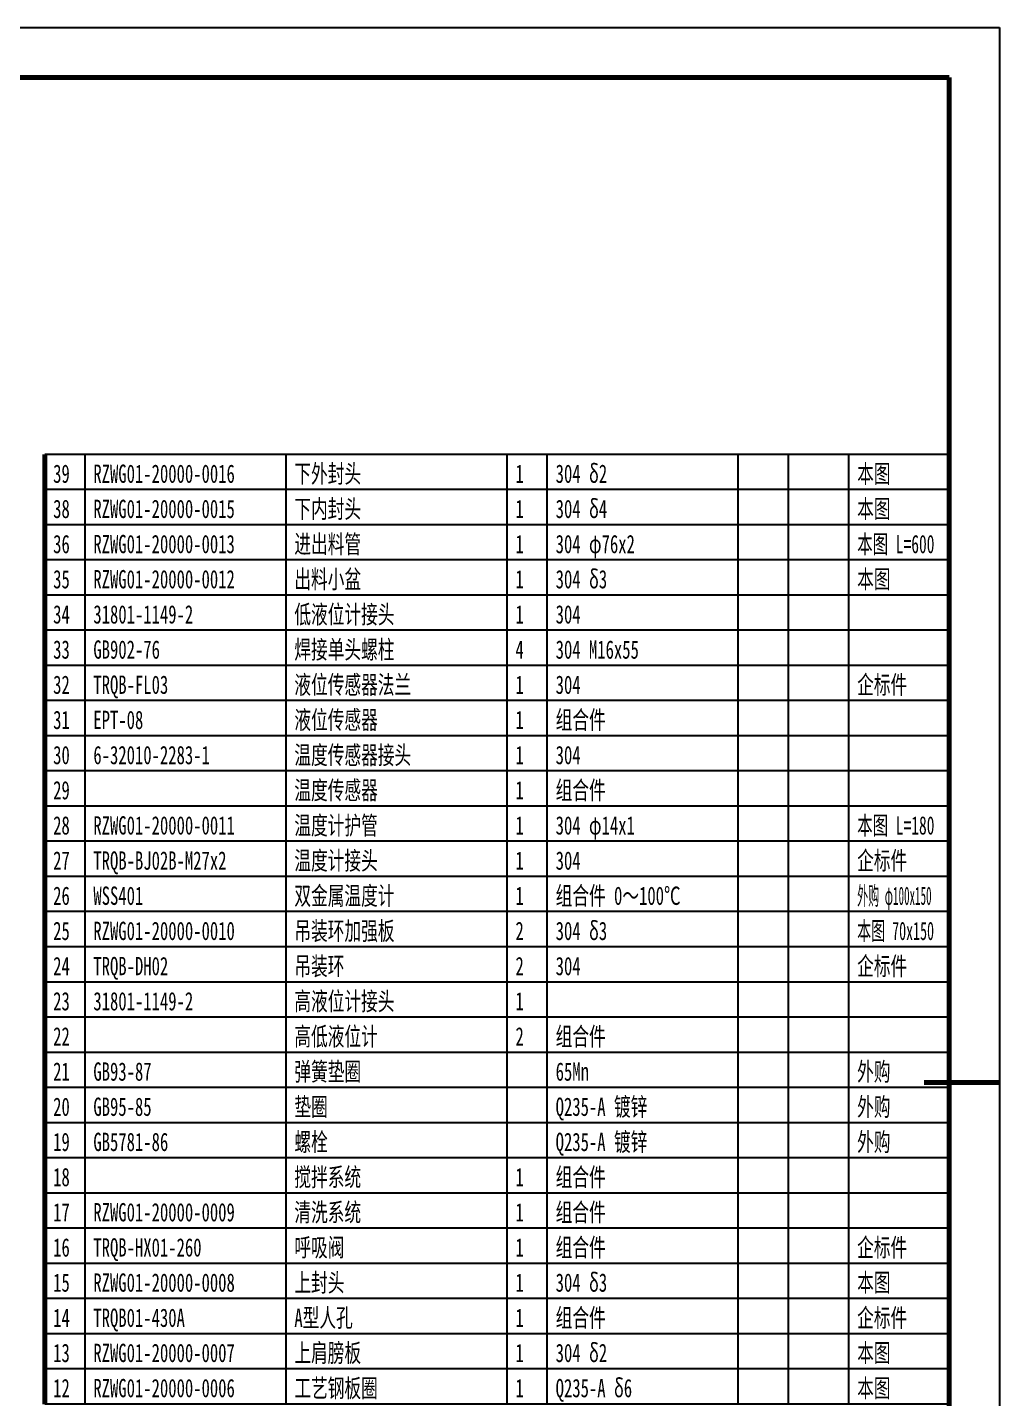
# Model space of a CAD drawing. Header units: millimetres. Extents: x -8910 to 8910, y -6300 to 6300.
# Drawn here: x 3106 to 8910, y -1887 to 6300 of the extents above; entities that cross this region are included whole.
import ezdxf

# ---------------------------------------------------------------- set-up
doc = ezdxf.new("R2010")
doc.units = ezdxf.units.MM
doc.layers.add('CAXA0', color=7, linetype='Continuous', lineweight=35)
doc.layers.add('CAXA4', color=4, linetype='Continuous', lineweight=18)
doc.styles.add('TextStyle3', font='SIMFANG.TTF', dxfattribs={"width": 0.559589})
doc.styles.add('TextStyle6', font='SIMFANG.TTF', dxfattribs={"width": 0.440758})
doc.styles.add('TextStyle7', font='SIMFANG.TTF', dxfattribs={"width": 0.618734})
doc.styles.add('UserTxtStyle4', font='SIMFANG.TTF', dxfattribs={"width": 0.667})

# ---------------------------------------------------------------- blocks, each defined once
blk = doc.blocks.new('CAXBLOCK155', base_point=(8610, -6000))
at = {"layer": 'CAXA0', "color": 0, "linetype": 'Continuous', "lineweight": 25}
for p, q in [((-8910, 6300), (8910, 6300)), ((8910, 6300), (8910, -6300))]:
    blk.add_line(p, q, dxfattribs=at)
at = {"layer": 'CAXA0', "color": 0, "linetype": 'Continuous', "lineweight": 70}
for p, q in [((8610, 6000), (-8610, 6000)), ((8610, -6000), (8610, 6000)), ((8910, 0), (8460, 0))]:
    blk.add_line(p, q, dxfattribs=at)
blk = doc.blocks.new('CAXBLOCK181', base_point=(3210, -1920))
at = {"layer": 'CAXA4', "color": 0, "linetype": 'Continuous', "lineweight": 25}
for p, q in [((8610, -1710), (3210, -1710)), ((3450, -1920), (3450, -1710)), ((4650, -1920), (4650, -1710)), ((5970, -1920), (5970, -1710)), ((6210, -1920), (6210, -1710)), ((7350, -1920), (7350, -1710)), ((7650, -1920), (7650, -1710)), ((8010, -1920), (8010, -1710)), ((8610, -1920), (3210, -1920))]:
    blk.add_line(p, q, dxfattribs=at)
at = {"layer": 'CAXA4', "color": 0, "linetype": 'Continuous', "lineweight": 70}
for p, q in [((3210, -1920), (3210, -1710)), ((8610, -1920), (8610, -1710))]:
    blk.add_line(p, q, dxfattribs=at)
at = {"layer": 'CAXA4', "color": 0, "linetype": 'Continuous', "lineweight": 25, "char_height": 109.5, "attachment_point": 1, "style": 'UserTxtStyle4'}
for s, insert in [('\\fFangSong_GB2312|b0|i0|p34;12', (3259.8, -1770)), ('\\fFangSong_GB2312|b0|i0|p34;RZWG01-20000-0006', (3499.8, -1770)), ('\\fFangSong_GB2312|b0|i0|p34;工艺钢板圈', (4699.8, -1770)), ('\\fFangSong_GB2312|b0|i0|p34;1', (6019.8, -1770)), ('\\fFangSong_GB2312|b0|i0|p34;Q235-A δ6', (6259.8, -1770)), ('\\fFangSong_GB2312|b0|i0|p34;本图', (8059.8, -1770))]:
    blk.add_mtext(s, dxfattribs=dict(at, insert=insert))
blk = doc.blocks.new('CAXBLOCK182', base_point=(3210, -1710))
at = {"layer": 'CAXA4', "color": 0, "linetype": 'Continuous', "lineweight": 25}
for p, q in [((8610, -1500), (3210, -1500)), ((3450, -1710), (3450, -1500)), ((4650, -1710), (4650, -1500)), ((5970, -1710), (5970, -1500)), ((6210, -1710), (6210, -1500)), ((7350, -1710), (7350, -1500)), ((7650, -1710), (7650, -1500)), ((8010, -1710), (8010, -1500)), ((8610, -1710), (3210, -1710))]:
    blk.add_line(p, q, dxfattribs=at)
at = {"layer": 'CAXA4', "color": 0, "linetype": 'Continuous', "lineweight": 70}
for p, q in [((3210, -1710), (3210, -1500)), ((8610, -1710), (8610, -1500))]:
    blk.add_line(p, q, dxfattribs=at)
at = {"layer": 'CAXA4', "color": 0, "linetype": 'Continuous', "lineweight": 25, "char_height": 109.5, "attachment_point": 1, "style": 'UserTxtStyle4'}
for s, insert in [('\\fFangSong_GB2312|b0|i0|p34;上肩膀板', (4699.8, -1560)), ('\\fFangSong_GB2312|b0|i0|p34;304 δ2', (6259.8, -1560)), ('\\fFangSong_GB2312|b0|i0|p34;本图', (8059.8, -1560)), ('\\fFangSong_GB2312|b0|i0|p34;13', (3259.8, -1560)), ('\\fFangSong_GB2312|b0|i0|p34;RZWG01-20000-0007', (3499.8, -1560)), ('\\fFangSong_GB2312|b0|i0|p34;1', (6019.8, -1560))]:
    blk.add_mtext(s, dxfattribs=dict(at, insert=insert))
blk = doc.blocks.new('CAXBLOCK183', base_point=(3210, -1500))
at = {"layer": 'CAXA4', "color": 0, "linetype": 'Continuous', "lineweight": 25}
for p, q in [((8610, -1290), (3210, -1290)), ((3450, -1500), (3450, -1290)), ((4650, -1500), (4650, -1290)), ((5970, -1500), (5970, -1290)), ((6210, -1500), (6210, -1290)), ((7350, -1500), (7350, -1290)), ((7650, -1500), (7650, -1290)), ((8010, -1500), (8010, -1290)), ((8610, -1500), (3210, -1500))]:
    blk.add_line(p, q, dxfattribs=at)
at = {"layer": 'CAXA4', "color": 0, "linetype": 'Continuous', "lineweight": 70}
for p, q in [((3210, -1500), (3210, -1290)), ((8610, -1500), (8610, -1290))]:
    blk.add_line(p, q, dxfattribs=at)
at = {"layer": 'CAXA4', "color": 0, "linetype": 'Continuous', "lineweight": 25, "char_height": 109.5, "attachment_point": 1, "style": 'UserTxtStyle4'}
for s, insert in [('\\fFangSong_GB2312|b0|i0|p34;14', (3259.8, -1350)), ('\\fFangSong_GB2312|b0|i0|p34;TRQB01-430A', (3499.8, -1350)), ('\\fFangSong_GB2312|b0|i0|p34;A型人孔', (4699.8, -1350)), ('\\fFangSong_GB2312|b0|i0|p34;1', (6019.8, -1350)), ('\\fFangSong_GB2312|b0|i0|p34;组合件', (6259.8, -1350)), ('\\fFangSong_GB2312|b0|i0|p34;企标件', (8059.8, -1350))]:
    blk.add_mtext(s, dxfattribs=dict(at, insert=insert))
blk = doc.blocks.new('CAXBLOCK184', base_point=(3210, -1290))
at = {"layer": 'CAXA4', "color": 0, "linetype": 'Continuous', "lineweight": 25}
for p, q in [((8610, -1080), (3210, -1080)), ((3450, -1290), (3450, -1080)), ((4650, -1290), (4650, -1080)), ((5970, -1290), (5970, -1080)), ((6210, -1290), (6210, -1080)), ((7350, -1290), (7350, -1080)), ((7650, -1290), (7650, -1080)), ((8010, -1290), (8010, -1080)), ((8610, -1290), (3210, -1290))]:
    blk.add_line(p, q, dxfattribs=at)
at = {"layer": 'CAXA4', "color": 0, "linetype": 'Continuous', "lineweight": 70}
for p, q in [((3210, -1290), (3210, -1080)), ((8610, -1290), (8610, -1080))]:
    blk.add_line(p, q, dxfattribs=at)
at = {"layer": 'CAXA4', "color": 0, "linetype": 'Continuous', "lineweight": 25, "char_height": 109.5, "attachment_point": 1, "style": 'UserTxtStyle4'}
for s, insert in [('\\fFangSong_GB2312|b0|i0|p34;15', (3259.8, -1140)), ('\\fFangSong_GB2312|b0|i0|p34;RZWG01-20000-0008', (3499.8, -1140)), ('\\fFangSong_GB2312|b0|i0|p34;上封头', (4699.8, -1140)), ('\\fFangSong_GB2312|b0|i0|p34;1', (6019.8, -1140)), ('\\fFangSong_GB2312|b0|i0|p34;304 δ3', (6259.8, -1140)), ('\\fFangSong_GB2312|b0|i0|p34;本图', (8059.8, -1140))]:
    blk.add_mtext(s, dxfattribs=dict(at, insert=insert))
blk = doc.blocks.new('CAXBLOCK185', base_point=(3210, -1080))
at = {"layer": 'CAXA4', "color": 0, "linetype": 'Continuous', "lineweight": 25}
for p, q in [((8610, -870), (3210, -870)), ((3450, -1080), (3450, -870)), ((4650, -1080), (4650, -870)), ((5970, -1080), (5970, -870)), ((6210, -1080), (6210, -870)), ((7350, -1080), (7350, -870)), ((7650, -1080), (7650, -870)), ((8010, -1080), (8010, -870)), ((8610, -1080), (3210, -1080))]:
    blk.add_line(p, q, dxfattribs=at)
at = {"layer": 'CAXA4', "color": 0, "linetype": 'Continuous', "lineweight": 70}
for p, q in [((3210, -1080), (3210, -870)), ((8610, -1080), (8610, -870))]:
    blk.add_line(p, q, dxfattribs=at)
at = {"layer": 'CAXA4', "color": 0, "linetype": 'Continuous', "lineweight": 25, "char_height": 109.5, "attachment_point": 1, "style": 'UserTxtStyle4'}
for s, insert in [('\\fFangSong_GB2312|b0|i0|p34;16', (3259.8, -930)), ('\\fFangSong_GB2312|b0|i0|p34;TRQB-HX01-260', (3499.8, -930)), ('\\fFangSong_GB2312|b0|i0|p34;呼吸阀', (4699.8, -930)), ('\\fFangSong_GB2312|b0|i0|p34;1', (6019.8, -930)), ('\\fFangSong_GB2312|b0|i0|p34;组合件', (6259.8, -930)), ('\\fFangSong_GB2312|b0|i0|p34;企标件', (8059.8, -930))]:
    blk.add_mtext(s, dxfattribs=dict(at, insert=insert))
blk = doc.blocks.new('CAXBLOCK186', base_point=(3210, -870))
at = {"layer": 'CAXA4', "color": 0, "linetype": 'Continuous', "lineweight": 25}
for p, q in [((8610, -660), (3210, -660)), ((3450, -870), (3450, -660)), ((4650, -870), (4650, -660)), ((5970, -870), (5970, -660)), ((6210, -870), (6210, -660)), ((7350, -870), (7350, -660)), ((7650, -870), (7650, -660)), ((8010, -870), (8010, -660)), ((8610, -870), (3210, -870))]:
    blk.add_line(p, q, dxfattribs=at)
at = {"layer": 'CAXA4', "color": 0, "linetype": 'Continuous', "lineweight": 70}
for p, q in [((3210, -870), (3210, -660)), ((8610, -870), (8610, -660))]:
    blk.add_line(p, q, dxfattribs=at)
at = {"layer": 'CAXA4', "color": 0, "linetype": 'Continuous', "lineweight": 25, "char_height": 109.5, "attachment_point": 1, "style": 'UserTxtStyle4'}
for s, insert in [('\\fFangSong_GB2312|b0|i0|p34;17', (3259.8, -720)), ('\\fFangSong_GB2312|b0|i0|p34;RZWG01-20000-0009', (3499.8, -720)), ('\\fFangSong_GB2312|b0|i0|p34;清洗系统', (4699.8, -720)), ('\\fFangSong_GB2312|b0|i0|p34;1', (6019.8, -720)), ('\\fFangSong_GB2312|b0|i0|p34;组合件', (6259.8, -720))]:
    blk.add_mtext(s, dxfattribs=dict(at, insert=insert))
blk = doc.blocks.new('CAXBLOCK188', base_point=(3210, -450))
at = {"layer": 'CAXA4', "color": 0, "linetype": 'Continuous', "lineweight": 25}
for p, q in [((8610, -240), (3210, -240)), ((3450, -450), (3450, -240)), ((4650, -450), (4650, -240)), ((5970, -450), (5970, -240)), ((6210, -450), (6210, -240)), ((7350, -450), (7350, -240)), ((7650, -450), (7650, -240)), ((8010, -450), (8010, -240)), ((8610, -450), (3210, -450))]:
    blk.add_line(p, q, dxfattribs=at)
at = {"layer": 'CAXA4', "color": 0, "linetype": 'Continuous', "lineweight": 70}
for p, q in [((3210, -450), (3210, -240)), ((8610, -450), (8610, -240))]:
    blk.add_line(p, q, dxfattribs=at)
at = {"layer": 'CAXA4', "color": 0, "linetype": 'Continuous', "lineweight": 25, "char_height": 109.5, "attachment_point": 1, "style": 'UserTxtStyle4'}
for s, insert in [('\\fFangSong_GB2312|b0|i0|p34;19', (3259.8, -300)), ('\\fFangSong_GB2312|b0|i0|p34;GB5781-86', (3499.8, -300)), ('\\fFangSong_GB2312|b0|i0|p34;螺栓', (4699.8, -300)), ('\\fFangSong_GB2312|b0|i0|p34;Q235-A 镀锌', (6259.8, -300)), ('\\fFangSong_GB2312|b0|i0|p34;外购 ', (8059.8, -300))]:
    blk.add_mtext(s, dxfattribs=dict(at, insert=insert))
blk = doc.blocks.new('CAXBLOCK189', base_point=(3210, -240))
at = {"layer": 'CAXA4', "color": 0, "linetype": 'Continuous', "lineweight": 25}
for p, q in [((8610, -30), (3210, -30)), ((3450, -240), (3450, -30)), ((4650, -240), (4650, -30)), ((5970, -240), (5970, -30)), ((6210, -240), (6210, -30)), ((7350, -240), (7350, -30)), ((7650, -240), (7650, -30)), ((8010, -240), (8010, -30)), ((8610, -240), (3210, -240))]:
    blk.add_line(p, q, dxfattribs=at)
at = {"layer": 'CAXA4', "color": 0, "linetype": 'Continuous', "lineweight": 70}
for p, q in [((3210, -240), (3210, -30)), ((8610, -240), (8610, -30))]:
    blk.add_line(p, q, dxfattribs=at)
at = {"layer": 'CAXA4', "color": 0, "linetype": 'Continuous', "lineweight": 25, "char_height": 109.5, "attachment_point": 1, "style": 'UserTxtStyle4'}
for s, insert in [('\\fFangSong_GB2312|b0|i0|p34;垫圈', (4699.8, -90)), ('\\fFangSong_GB2312|b0|i0|p34;Q235-A 镀锌', (6259.8, -90)), ('\\fFangSong_GB2312|b0|i0|p34;外购', (8059.8, -90)), ('\\fFangSong_GB2312|b0|i0|p34;20', (3259.8, -90)), ('\\fFangSong_GB2312|b0|i0|p34;GB95-85', (3499.8, -90))]:
    blk.add_mtext(s, dxfattribs=dict(at, insert=insert))
blk = doc.blocks.new('CAXBLOCK190', base_point=(3210, -30))
at = {"layer": 'CAXA4', "color": 0, "linetype": 'Continuous', "lineweight": 25}
for p, q in [((8610, 180), (3210, 180)), ((3450, -30), (3450, 180)), ((4650, -30), (4650, 180)), ((5970, -30), (5970, 180)), ((6210, -30), (6210, 180)), ((7350, -30), (7350, 180)), ((7650, -30), (7650, 180)), ((8010, -30), (8010, 180)), ((8610, -30), (3210, -30))]:
    blk.add_line(p, q, dxfattribs=at)
at = {"layer": 'CAXA4', "color": 0, "linetype": 'Continuous', "lineweight": 70}
for p, q in [((3210, -30), (3210, 180)), ((8610, -30), (8610, 180))]:
    blk.add_line(p, q, dxfattribs=at)
at = {"layer": 'CAXA4', "color": 0, "linetype": 'Continuous', "lineweight": 25, "char_height": 109.5, "attachment_point": 1, "style": 'UserTxtStyle4'}
for s, insert in [('\\fFangSong_GB2312|b0|i0|p34;21', (3259.8, 120)), ('\\fFangSong_GB2312|b0|i0|p34;GB93-87', (3499.8, 120)), ('\\fFangSong_GB2312|b0|i0|p34;弹簧垫圈', (4699.8, 120)), ('\\fFangSong_GB2312|b0|i0|p34;65Mn', (6259.8, 120)), ('\\fFangSong_GB2312|b0|i0|p34;外购', (8059.8, 120))]:
    blk.add_mtext(s, dxfattribs=dict(at, insert=insert))
blk = doc.blocks.new('CAXBLOCK192', base_point=(3210, 390))
at = {"layer": 'CAXA4', "color": 0, "linetype": 'Continuous', "lineweight": 25}
for p, q in [((8610, 600), (3210, 600)), ((3450, 390), (3450, 600)), ((4650, 390), (4650, 600)), ((5970, 390), (5970, 600)), ((6210, 390), (6210, 600)), ((7350, 390), (7350, 600)), ((7650, 390), (7650, 600)), ((8010, 390), (8010, 600)), ((8610, 390), (3210, 390))]:
    blk.add_line(p, q, dxfattribs=at)
at = {"layer": 'CAXA4', "color": 0, "linetype": 'Continuous', "lineweight": 70}
for p, q in [((3210, 390), (3210, 600)), ((8610, 390), (8610, 600))]:
    blk.add_line(p, q, dxfattribs=at)
at = {"layer": 'CAXA4', "color": 0, "linetype": 'Continuous', "lineweight": 25, "char_height": 109.5, "attachment_point": 1, "style": 'UserTxtStyle4'}
for s, insert in [('\\fFangSong_GB2312|b0|i0|p34;23', (3259.8, 540)), ('\\fFangSong_GB2312|b0|i0|p34;31801-1149-2', (3499.8, 540)), ('\\fFangSong_GB2312|b0|i0|p34;高液位计接头', (4699.8, 540)), ('\\fFangSong_GB2312|b0|i0|p34;1', (6019.8, 540))]:
    blk.add_mtext(s, dxfattribs=dict(at, insert=insert))
blk = doc.blocks.new('CAXBLOCK193', base_point=(3210, 600))
at = {"layer": 'CAXA4', "color": 0, "linetype": 'Continuous', "lineweight": 25}
for p, q in [((8610, 810), (3210, 810)), ((3450, 600), (3450, 810)), ((4650, 600), (4650, 810)), ((5970, 600), (5970, 810)), ((6210, 600), (6210, 810)), ((7350, 600), (7350, 810)), ((7650, 600), (7650, 810)), ((8010, 600), (8010, 810)), ((8610, 600), (3210, 600))]:
    blk.add_line(p, q, dxfattribs=at)
at = {"layer": 'CAXA4', "color": 0, "linetype": 'Continuous', "lineweight": 70}
for p, q in [((3210, 600), (3210, 810)), ((8610, 600), (8610, 810))]:
    blk.add_line(p, q, dxfattribs=at)
at = {"layer": 'CAXA4', "color": 0, "linetype": 'Continuous', "lineweight": 25, "char_height": 109.5, "attachment_point": 1, "style": 'UserTxtStyle4'}
for s, insert in [('\\fFangSong_GB2312|b0|i0|p34;24', (3259.8, 750)), ('\\fFangSong_GB2312|b0|i0|p34;TRQB-DH02', (3499.8, 750)), ('\\fFangSong_GB2312|b0|i0|p34;吊装环', (4699.8, 750)), ('\\fFangSong_GB2312|b0|i0|p34;2', (6019.8, 750)), ('\\fFangSong_GB2312|b0|i0|p34;304', (6259.8, 750)), ('\\fFangSong_GB2312|b0|i0|p34;企标件', (8059.8, 750))]:
    blk.add_mtext(s, dxfattribs=dict(at, insert=insert))
blk = doc.blocks.new('CAXBLOCK194', base_point=(3210, 810))
at = {"layer": 'CAXA4', "color": 0, "linetype": 'Continuous', "lineweight": 25}
for p, q in [((8610, 1020), (3210, 1020)), ((3450, 810), (3450, 1020)), ((4650, 810), (4650, 1020)), ((5970, 810), (5970, 1020)), ((6210, 810), (6210, 1020)), ((7350, 810), (7350, 1020)), ((7650, 810), (7650, 1020)), ((8010, 810), (8010, 1020)), ((8610, 810), (3210, 810))]:
    blk.add_line(p, q, dxfattribs=at)
at = {"layer": 'CAXA4', "color": 0, "linetype": 'Continuous', "lineweight": 70}
for p, q in [((3210, 810), (3210, 1020)), ((8610, 810), (8610, 1020))]:
    blk.add_line(p, q, dxfattribs=at)
at = {"layer": 'CAXA4', "color": 0, "linetype": 'Continuous', "lineweight": 25, "char_height": 109.5, "attachment_point": 1}
for s, insert, style in [('\\fFangSong_GB2312|b0|i0|p34;25', (3259.8, 960), 'UserTxtStyle4'), ('\\fFangSong_GB2312|b0|i0|p34;RZWG01-20000-0010', (3499.8, 960), 'UserTxtStyle4'), ('\\fFangSong_GB2312|b0|i0|p34;吊装环加强板', (4699.8, 960), 'UserTxtStyle4'), ('\\fFangSong_GB2312|b0|i0|p34;2', (6019.8, 960), 'UserTxtStyle4'), ('\\fFangSong_GB2312|b0|i0|p34;304 δ3', (6259.8, 960), 'UserTxtStyle4'), ('\\fFangSong_GB2312|b0|i0|p34;本图 70x150', (8059.8, 960), 'TextStyle3')]:
    blk.add_mtext(s, dxfattribs=dict(at, insert=insert, style=style))
blk = doc.blocks.new('CAXBLOCK195', base_point=(3210, 1020))
at = {"layer": 'CAXA4', "color": 0, "linetype": 'Continuous', "lineweight": 25}
for p, q in [((8610, 1230), (3210, 1230)), ((3450, 1020), (3450, 1230)), ((4650, 1020), (4650, 1230)), ((5970, 1020), (5970, 1230)), ((6210, 1020), (6210, 1230)), ((7350, 1020), (7350, 1230)), ((7650, 1020), (7650, 1230)), ((8010, 1020), (8010, 1230)), ((8610, 1020), (3210, 1020))]:
    blk.add_line(p, q, dxfattribs=at)
at = {"layer": 'CAXA4', "color": 0, "linetype": 'Continuous', "lineweight": 70}
for p, q in [((3210, 1020), (3210, 1230)), ((8610, 1020), (8610, 1230))]:
    blk.add_line(p, q, dxfattribs=at)
at = {"layer": 'CAXA4', "color": 0, "linetype": 'Continuous', "lineweight": 25, "char_height": 109.5, "attachment_point": 1}
for s, insert, style in [('\\fFangSong_GB2312|b0|i0|p34;26', (3259.8, 1170), 'UserTxtStyle4'), ('\\fFangSong_GB2312|b0|i0|p34;WSS401', (3499.8, 1170), 'UserTxtStyle4'), ('\\fFangSong_GB2312|b0|i0|p34;双金属温度计', (4699.8, 1170), 'UserTxtStyle4'), ('\\fFangSong_GB2312|b0|i0|p34;1', (6019.8, 1170), 'UserTxtStyle4'), ('\\fFangSong_GB2312|b0|i0|p34;组合件 0～100℃', (6259.8, 1170), 'UserTxtStyle4'), ('\\fFangSong_GB2312|b0|i0|p34;外购 φ100x150', (8059.8, 1170), 'TextStyle6')]:
    blk.add_mtext(s, dxfattribs=dict(at, insert=insert, style=style))
blk = doc.blocks.new('CAXBLOCK196', base_point=(3210, 1230))
at = {"layer": 'CAXA4', "color": 0, "linetype": 'Continuous', "lineweight": 25}
for p, q in [((8610, 1440), (3210, 1440)), ((3450, 1230), (3450, 1440)), ((4650, 1230), (4650, 1440)), ((5970, 1230), (5970, 1440)), ((6210, 1230), (6210, 1440)), ((7350, 1230), (7350, 1440)), ((7650, 1230), (7650, 1440)), ((8010, 1230), (8010, 1440)), ((8610, 1230), (3210, 1230))]:
    blk.add_line(p, q, dxfattribs=at)
at = {"layer": 'CAXA4', "color": 0, "linetype": 'Continuous', "lineweight": 70}
for p, q in [((3210, 1230), (3210, 1440)), ((8610, 1230), (8610, 1440))]:
    blk.add_line(p, q, dxfattribs=at)
at = {"layer": 'CAXA4', "color": 0, "linetype": 'Continuous', "lineweight": 25, "char_height": 109.5, "attachment_point": 1, "style": 'UserTxtStyle4'}
for s, insert in [('\\fFangSong_GB2312|b0|i0|p34;温度计接头', (4699.8, 1380)), ('\\fFangSong_GB2312|b0|i0|p34;企标件', (8059.8, 1380)), ('\\fFangSong_GB2312|b0|i0|p34;27', (3259.8, 1380)), ('\\fFangSong_GB2312|b0|i0|p34;TRQB-BJ02B-M27x2', (3499.8, 1380)), ('\\fFangSong_GB2312|b0|i0|p34;1', (6019.8, 1380)), ('\\fFangSong_GB2312|b0|i0|p34;304', (6259.8, 1380))]:
    blk.add_mtext(s, dxfattribs=dict(at, insert=insert))
blk = doc.blocks.new('CAXBLOCK197', base_point=(3210, 1440))
at = {"layer": 'CAXA4', "color": 0, "linetype": 'Continuous', "lineweight": 25}
for p, q in [((8610, 1650), (3210, 1650)), ((3450, 1440), (3450, 1650)), ((4650, 1440), (4650, 1650)), ((5970, 1440), (5970, 1650)), ((6210, 1440), (6210, 1650)), ((7350, 1440), (7350, 1650)), ((7650, 1440), (7650, 1650)), ((8010, 1440), (8010, 1650)), ((8610, 1440), (3210, 1440))]:
    blk.add_line(p, q, dxfattribs=at)
at = {"layer": 'CAXA4', "color": 0, "linetype": 'Continuous', "lineweight": 70}
for p, q in [((3210, 1440), (3210, 1650)), ((8610, 1440), (8610, 1650))]:
    blk.add_line(p, q, dxfattribs=at)
at = {"layer": 'CAXA4', "color": 0, "linetype": 'Continuous', "lineweight": 25, "char_height": 109.5, "attachment_point": 1}
for s, insert, style in [('\\fFangSong_GB2312|b0|i0|p34;28', (3259.8, 1590), 'UserTxtStyle4'), ('\\fFangSong_GB2312|b0|i0|p34;RZWG01-20000-0011', (3499.8, 1590), 'UserTxtStyle4'), ('\\fFangSong_GB2312|b0|i0|p34;温度计护管', (4699.8, 1590), 'UserTxtStyle4'), ('\\fFangSong_GB2312|b0|i0|p34;1', (6019.8, 1590), 'UserTxtStyle4'), ('\\fFangSong_GB2312|b0|i0|p34;304 φ14x1', (6259.8, 1590), 'UserTxtStyle4'), ('\\fFangSong_GB2312|b0|i0|p34;本图 L=180', (8059.8, 1590), 'TextStyle7')]:
    blk.add_mtext(s, dxfattribs=dict(at, insert=insert, style=style))
blk = doc.blocks.new('CAXBLOCK198', base_point=(3210, 1650))
at = {"layer": 'CAXA4', "color": 0, "linetype": 'Continuous', "lineweight": 25}
for p, q in [((8610, 1860), (3210, 1860)), ((3450, 1650), (3450, 1860)), ((4650, 1650), (4650, 1860)), ((5970, 1650), (5970, 1860)), ((6210, 1650), (6210, 1860)), ((7350, 1650), (7350, 1860)), ((7650, 1650), (7650, 1860)), ((8010, 1650), (8010, 1860)), ((8610, 1650), (3210, 1650))]:
    blk.add_line(p, q, dxfattribs=at)
at = {"layer": 'CAXA4', "color": 0, "linetype": 'Continuous', "lineweight": 70}
for p, q in [((3210, 1650), (3210, 1860)), ((8610, 1650), (8610, 1860))]:
    blk.add_line(p, q, dxfattribs=at)
at = {"layer": 'CAXA4', "color": 0, "linetype": 'Continuous', "lineweight": 25, "char_height": 109.5, "attachment_point": 1, "style": 'UserTxtStyle4'}
for s, insert in [('\\fFangSong_GB2312|b0|i0|p34;温度传感器', (4699.8, 1800)), ('\\fFangSong_GB2312|b0|i0|p34;组合件', (6259.8, 1800)), ('\\fFangSong_GB2312|b0|i0|p34;29', (3259.8, 1800)), ('\\fFangSong_GB2312|b0|i0|p34;1', (6019.8, 1800))]:
    blk.add_mtext(s, dxfattribs=dict(at, insert=insert))
blk = doc.blocks.new('CAXBLOCK199', base_point=(3210, 1860))
at = {"layer": 'CAXA4', "color": 0, "linetype": 'Continuous', "lineweight": 25}
for p, q in [((8610, 2070), (3210, 2070)), ((3450, 1860), (3450, 2070)), ((4650, 1860), (4650, 2070)), ((5970, 1860), (5970, 2070)), ((6210, 1860), (6210, 2070)), ((7350, 1860), (7350, 2070)), ((7650, 1860), (7650, 2070)), ((8010, 1860), (8010, 2070)), ((8610, 1860), (3210, 1860))]:
    blk.add_line(p, q, dxfattribs=at)
at = {"layer": 'CAXA4', "color": 0, "linetype": 'Continuous', "lineweight": 70}
for p, q in [((3210, 1860), (3210, 2070)), ((8610, 1860), (8610, 2070))]:
    blk.add_line(p, q, dxfattribs=at)
at = {"layer": 'CAXA4', "color": 0, "linetype": 'Continuous', "lineweight": 25, "char_height": 109.5, "attachment_point": 1, "style": 'UserTxtStyle4'}
for s, insert in [('\\fFangSong_GB2312|b0|i0|p34;30', (3259.8, 2010)), ('\\fFangSong_GB2312|b0|i0|p34;6-32010-2283-1', (3499.8, 2010)), ('\\fFangSong_GB2312|b0|i0|p34;温度传感器接头', (4699.8, 2010)), ('\\fFangSong_GB2312|b0|i0|p34;1', (6019.8, 2010)), ('\\fFangSong_GB2312|b0|i0|p34;304', (6259.8, 2010))]:
    blk.add_mtext(s, dxfattribs=dict(at, insert=insert))
blk = doc.blocks.new('CAXBLOCK200', base_point=(3210, 2070))
at = {"layer": 'CAXA4', "color": 0, "linetype": 'Continuous', "lineweight": 25}
for p, q in [((8610, 2280), (3210, 2280)), ((3450, 2070), (3450, 2280)), ((4650, 2070), (4650, 2280)), ((5970, 2070), (5970, 2280)), ((6210, 2070), (6210, 2280)), ((7350, 2070), (7350, 2280)), ((7650, 2070), (7650, 2280)), ((8010, 2070), (8010, 2280)), ((8610, 2070), (3210, 2070))]:
    blk.add_line(p, q, dxfattribs=at)
at = {"layer": 'CAXA4', "color": 0, "linetype": 'Continuous', "lineweight": 70}
for p, q in [((3210, 2070), (3210, 2280)), ((8610, 2070), (8610, 2280))]:
    blk.add_line(p, q, dxfattribs=at)
at = {"layer": 'CAXA4', "color": 0, "linetype": 'Continuous', "lineweight": 25, "char_height": 109.5, "attachment_point": 1, "style": 'UserTxtStyle4'}
for s, insert in [('\\fFangSong_GB2312|b0|i0|p34;31', (3259.8, 2220)), ('\\fFangSong_GB2312|b0|i0|p34;EPT-08', (3499.8, 2220)), ('\\fFangSong_GB2312|b0|i0|p34;液位传感器', (4699.8, 2220)), ('\\fFangSong_GB2312|b0|i0|p34;1', (6019.8, 2220)), ('\\fFangSong_GB2312|b0|i0|p34;组合件', (6259.8, 2220))]:
    blk.add_mtext(s, dxfattribs=dict(at, insert=insert))
blk = doc.blocks.new('CAXBLOCK201', base_point=(3210, 2280))
at = {"layer": 'CAXA4', "color": 0, "linetype": 'Continuous', "lineweight": 25}
for p, q in [((8610, 2490), (3210, 2490)), ((3450, 2280), (3450, 2490)), ((4650, 2280), (4650, 2490)), ((5970, 2280), (5970, 2490)), ((6210, 2280), (6210, 2490)), ((7350, 2280), (7350, 2490)), ((7650, 2280), (7650, 2490)), ((8010, 2280), (8010, 2490)), ((8610, 2280), (3210, 2280))]:
    blk.add_line(p, q, dxfattribs=at)
at = {"layer": 'CAXA4', "color": 0, "linetype": 'Continuous', "lineweight": 70}
for p, q in [((3210, 2280), (3210, 2490)), ((8610, 2280), (8610, 2490))]:
    blk.add_line(p, q, dxfattribs=at)
at = {"layer": 'CAXA4', "color": 0, "linetype": 'Continuous', "lineweight": 25, "char_height": 109.5, "attachment_point": 1, "style": 'UserTxtStyle4'}
for s, insert in [('\\fFangSong_GB2312|b0|i0|p34;32', (3259.8, 2430)), ('\\fFangSong_GB2312|b0|i0|p34;TRQB-FL03', (3499.8, 2430)), ('\\fFangSong_GB2312|b0|i0|p34;液位传感器法兰', (4699.8, 2430)), ('\\fFangSong_GB2312|b0|i0|p34;1', (6019.8, 2430)), ('\\fFangSong_GB2312|b0|i0|p34;304', (6259.8, 2430)), ('\\fFangSong_GB2312|b0|i0|p34;企标件', (8059.8, 2430))]:
    blk.add_mtext(s, dxfattribs=dict(at, insert=insert))
blk = doc.blocks.new('CAXBLOCK202', base_point=(3210, 2490))
at = {"layer": 'CAXA4', "color": 0, "linetype": 'Continuous', "lineweight": 25}
for p, q in [((8610, 2700), (3210, 2700)), ((3450, 2490), (3450, 2700)), ((4650, 2490), (4650, 2700)), ((5970, 2490), (5970, 2700)), ((6210, 2490), (6210, 2700)), ((7350, 2490), (7350, 2700)), ((7650, 2490), (7650, 2700)), ((8010, 2490), (8010, 2700)), ((8610, 2490), (3210, 2490))]:
    blk.add_line(p, q, dxfattribs=at)
at = {"layer": 'CAXA4', "color": 0, "linetype": 'Continuous', "lineweight": 70}
for p, q in [((3210, 2490), (3210, 2700)), ((8610, 2490), (8610, 2700))]:
    blk.add_line(p, q, dxfattribs=at)
at = {"layer": 'CAXA4', "color": 0, "linetype": 'Continuous', "lineweight": 25, "char_height": 109.5, "attachment_point": 1, "style": 'UserTxtStyle4'}
for s, insert in [('\\fFangSong_GB2312|b0|i0|p34;33', (3259.8, 2640)), ('\\fFangSong_GB2312|b0|i0|p34;GB902-76', (3499.8, 2640)), ('\\fFangSong_GB2312|b0|i0|p34;焊接单头螺柱', (4699.8, 2640)), ('\\fFangSong_GB2312|b0|i0|p34;4', (6019.8, 2640)), ('\\fFangSong_GB2312|b0|i0|p34;304 M16x55', (6259.8, 2640))]:
    blk.add_mtext(s, dxfattribs=dict(at, insert=insert))
blk = doc.blocks.new('CAXBLOCK204', base_point=(3210, 2910))
at = {"layer": 'CAXA4', "color": 0, "linetype": 'Continuous', "lineweight": 25}
for p, q in [((8610, 3120), (3210, 3120)), ((3450, 2910), (3450, 3120)), ((4650, 2910), (4650, 3120)), ((5970, 2910), (5970, 3120)), ((6210, 2910), (6210, 3120)), ((7350, 2910), (7350, 3120)), ((7650, 2910), (7650, 3120)), ((8010, 2910), (8010, 3120)), ((8610, 2910), (3210, 2910))]:
    blk.add_line(p, q, dxfattribs=at)
at = {"layer": 'CAXA4', "color": 0, "linetype": 'Continuous', "lineweight": 70}
for p, q in [((3210, 2910), (3210, 3120)), ((8610, 2910), (8610, 3120))]:
    blk.add_line(p, q, dxfattribs=at)
at = {"layer": 'CAXA4', "color": 0, "linetype": 'Continuous', "lineweight": 25, "char_height": 109.5, "attachment_point": 1, "style": 'UserTxtStyle4'}
for s, insert in [('\\fFangSong_GB2312|b0|i0|p34;35', (3259.8, 3060)), ('\\fFangSong_GB2312|b0|i0|p34;RZWG01-20000-0012', (3499.8, 3060)), ('\\fFangSong_GB2312|b0|i0|p34;出料小盆', (4699.8, 3060)), ('\\fFangSong_GB2312|b0|i0|p34;1', (6019.8, 3060)), ('\\fFangSong_GB2312|b0|i0|p34;304 δ3', (6259.8, 3060)), ('\\fFangSong_GB2312|b0|i0|p34;本图', (8059.8, 3060))]:
    blk.add_mtext(s, dxfattribs=dict(at, insert=insert))
blk = doc.blocks.new('CAXBLOCK205', base_point=(3210, 3120))
at = {"layer": 'CAXA4', "color": 0, "linetype": 'Continuous', "lineweight": 25}
for p, q in [((8610, 3330), (3210, 3330)), ((3450, 3120), (3450, 3330)), ((4650, 3120), (4650, 3330)), ((5970, 3120), (5970, 3330)), ((6210, 3120), (6210, 3330)), ((7350, 3120), (7350, 3330)), ((7650, 3120), (7650, 3330)), ((8010, 3120), (8010, 3330)), ((8610, 3120), (3210, 3120))]:
    blk.add_line(p, q, dxfattribs=at)
at = {"layer": 'CAXA4', "color": 0, "linetype": 'Continuous', "lineweight": 70}
for p, q in [((3210, 3120), (3210, 3330)), ((8610, 3120), (8610, 3330))]:
    blk.add_line(p, q, dxfattribs=at)
at = {"layer": 'CAXA4', "color": 0, "linetype": 'Continuous', "lineweight": 25, "char_height": 109.5, "attachment_point": 1}
for s, insert, style in [('\\fFangSong_GB2312|b0|i0|p34;进出料管', (4699.8, 3270), 'UserTxtStyle4'), ('\\fFangSong_GB2312|b0|i0|p34;本图 L=600', (8059.8, 3270), 'TextStyle7'), ('\\fFangSong_GB2312|b0|i0|p34;36', (3259.8, 3270), 'UserTxtStyle4'), ('\\fFangSong_GB2312|b0|i0|p34;RZWG01-20000-0013', (3499.8, 3270), 'UserTxtStyle4'), ('\\fFangSong_GB2312|b0|i0|p34;1', (6019.8, 3270), 'UserTxtStyle4'), ('\\fFangSong_GB2312|b0|i0|p34;304 φ76x2', (6259.8, 3270), 'UserTxtStyle4')]:
    blk.add_mtext(s, dxfattribs=dict(at, insert=insert, style=style))
blk = doc.blocks.new('CAXBLOCK207', base_point=(3210, 3540))
at = {"layer": 'CAXA4', "color": 0, "linetype": 'Continuous', "lineweight": 25}
for p, q in [((8610, 3750), (3210, 3750)), ((3450, 3540), (3450, 3750)), ((4650, 3540), (4650, 3750)), ((5970, 3540), (5970, 3750)), ((6210, 3540), (6210, 3750)), ((7350, 3540), (7350, 3750)), ((7650, 3540), (7650, 3750)), ((8010, 3540), (8010, 3750)), ((8610, 3540), (3210, 3540))]:
    blk.add_line(p, q, dxfattribs=at)
at = {"layer": 'CAXA4', "color": 0, "linetype": 'Continuous', "lineweight": 70}
for p, q in [((3210, 3540), (3210, 3750)), ((8610, 3540), (8610, 3750))]:
    blk.add_line(p, q, dxfattribs=at)
at = {"layer": 'CAXA4', "color": 0, "linetype": 'Continuous', "lineweight": 25, "char_height": 109.5, "attachment_point": 1, "style": 'UserTxtStyle4'}
for s, insert in [('\\fFangSong_GB2312|b0|i0|p34;38', (3259.8, 3690)), ('\\fFangSong_GB2312|b0|i0|p34;RZWG01-20000-0015', (3499.8, 3690)), ('\\fFangSong_GB2312|b0|i0|p34;下内封头', (4699.8, 3690)), ('\\fFangSong_GB2312|b0|i0|p34;1', (6019.8, 3690)), ('\\fFangSong_GB2312|b0|i0|p34;304 δ4', (6259.8, 3690)), ('\\fFangSong_GB2312|b0|i0|p34;本图', (8059.8, 3690))]:
    blk.add_mtext(s, dxfattribs=dict(at, insert=insert))
blk = doc.blocks.new('CAXBLOCK208', base_point=(3210, 3750))
at = {"layer": 'CAXA4', "color": 0, "linetype": 'Continuous', "lineweight": 25}
for p, q in [((8610, 3960), (3210, 3960)), ((3450, 3750), (3450, 3960)), ((4650, 3750), (4650, 3960)), ((5970, 3750), (5970, 3960)), ((6210, 3750), (6210, 3960)), ((7350, 3750), (7350, 3960)), ((7650, 3750), (7650, 3960)), ((8010, 3750), (8010, 3960)), ((8610, 3750), (3210, 3750))]:
    blk.add_line(p, q, dxfattribs=at)
at = {"layer": 'CAXA4', "color": 0, "linetype": 'Continuous', "lineweight": 70}
for p, q in [((3210, 3750), (3210, 3960)), ((8610, 3750), (8610, 3960))]:
    blk.add_line(p, q, dxfattribs=at)
at = {"layer": 'CAXA4', "color": 0, "linetype": 'Continuous', "lineweight": 25, "char_height": 109.5, "attachment_point": 1, "style": 'UserTxtStyle4'}
for s, insert in [('\\fFangSong_GB2312|b0|i0|p34;39', (3259.8, 3900)), ('\\fFangSong_GB2312|b0|i0|p34;RZWG01-20000-0016', (3499.8, 3900)), ('\\fFangSong_GB2312|b0|i0|p34;下外封头', (4699.8, 3900)), ('\\fFangSong_GB2312|b0|i0|p34;1', (6019.8, 3900)), ('\\fFangSong_GB2312|b0|i0|p34;304 δ2', (6259.8, 3900)), ('\\fFangSong_GB2312|b0|i0|p34;本图', (8059.8, 3900))]:
    blk.add_mtext(s, dxfattribs=dict(at, insert=insert))

msp = doc.modelspace()

# ---------------------------------------------------------------- linework, layer by layer
at = {"layer": 'CAXA4', "color": 0, "linetype": 'Continuous', "lineweight": 25}
for p, q in [((8610, 2910), (3210, 2910)), ((3450, 2700), (3450, 2910)), ((4650, 2700), (4650, 2910)), ((5970, 2700), (5970, 2910)), ((6210, 2700), (6210, 2910)), ((7350, 2700), (7350, 2910)), ((7650, 2700), (7650, 2910)), ((8010, 2700), (8010, 2910)), ((8610, 2700), (3210, 2700)), ((8610, 390), (3210, 390)), ((3450, 180), (3450, 390)), ((4650, 180), (4650, 390)), ((5970, 180), (5970, 390)), ((6210, 180), (6210, 390)), ((7350, 180), (7350, 390)), ((7650, 180), (7650, 390)), ((8010, 180), (8010, 390)), ((8610, 180), (3210, 180)), ((8610, -450), (3210, -450)), ((3450, -660), (3450, -450)), ((4650, -660), (4650, -450)), ((5970, -660), (5970, -450)), ((6210, -660), (6210, -450)), ((7350, -660), (7350, -450)), ((7650, -660), (7650, -450)), ((8010, -660), (8010, -450)), ((8610, -660), (3210, -660))]:
    msp.add_line(p, q, dxfattribs=at)
at = {"layer": 'CAXA4', "color": 0, "linetype": 'Continuous', "lineweight": 70}
for p, q in [((3210, 2700), (3210, 2910)), ((8610, 2700), (8610, 2910)), ((3210, 180), (3210, 390)), ((8610, 180), (8610, 390)), ((3210, -660), (3210, -450)), ((8610, -660), (8610, -450))]:
    msp.add_line(p, q, dxfattribs=at)

# ---------------------------------------------------------------- block references
at = {"layer": 'CAXA0', "linetype": 'Continuous', "lineweight": 70}
msp.add_blockref('CAXBLOCK155', (8610, -6000), dxfattribs=at)
at = {"layer": 'CAXA4'}
for name, p in [('CAXBLOCK208', (3210, 3540)), ('CAXBLOCK207', (3210, 3330)), ('CAXBLOCK205', (3210, 3120)), ('CAXBLOCK204', (3210, 2910)), ('CAXBLOCK202', (3210, 2490)), ('CAXBLOCK201', (3210, 2280)), ('CAXBLOCK200', (3210, 2070)), ('CAXBLOCK199', (3210, 1860)), ('CAXBLOCK198', (3210, 1650)), ('CAXBLOCK197', (3210, 1440)), ('CAXBLOCK196', (3210, 1230)), ('CAXBLOCK195', (3210, 1020)), ('CAXBLOCK194', (3210, 810)), ('CAXBLOCK193', (3210, 600)), ('CAXBLOCK192', (3210, 390)), ('CAXBLOCK190', (3210, -30)), ('CAXBLOCK189', (3210, -240)), ('CAXBLOCK188', (3210, -450)), ('CAXBLOCK186', (3210, -870)), ('CAXBLOCK185', (3210, -1080)), ('CAXBLOCK184', (3210, -1290)), ('CAXBLOCK183', (3210, -1500)), ('CAXBLOCK182', (3210, -1710)), ('CAXBLOCK181', (3210, -1920))]:
    msp.add_blockref(name, p, dxfattribs=at)

# ---------------------------------------------------------------- texts
at = {"layer": 'CAXA4', "color": 0, "linetype": 'Continuous', "lineweight": 25, "char_height": 109.5, "attachment_point": 1, "style": 'UserTxtStyle4'}
for s, insert in [('\\fFangSong_GB2312|b0|i0|p34;低液位计接头', (4699.8, 2850.02)), ('\\fFangSong_GB2312|b0|i0|p34;34', (3259.8, 2850.02)), ('\\fFangSong_GB2312|b0|i0|p34;31801-1149-2', (3499.8, 2850.02)), ('\\fFangSong_GB2312|b0|i0|p34;1', (6019.8, 2850.02)), ('\\fFangSong_GB2312|b0|i0|p34;304', (6259.8, 2850.02)), ('\\fFangSong_GB2312|b0|i0|p34;22', (3259.8, 330.02)), ('\\fFangSong_GB2312|b0|i0|p34;高低液位计', (4699.8, 330.02)), ('\\fFangSong_GB2312|b0|i0|p34;2', (6019.8, 330.02)), ('\\fFangSong_GB2312|b0|i0|p34;组合件', (6259.8, 330.02)), ('\\fFangSong_GB2312|b0|i0|p34;18', (3259.8, -509.98)), ('\\fFangSong_GB2312|b0|i0|p34;搅拌系统', (4699.8, -509.98)), ('\\fFangSong_GB2312|b0|i0|p34;1', (6019.8, -509.98)), ('\\fFangSong_GB2312|b0|i0|p34;组合件', (6259.8, -509.98))]:
    msp.add_mtext(s, dxfattribs=dict(at, insert=insert))

doc.saveas('drawing.dxf')
